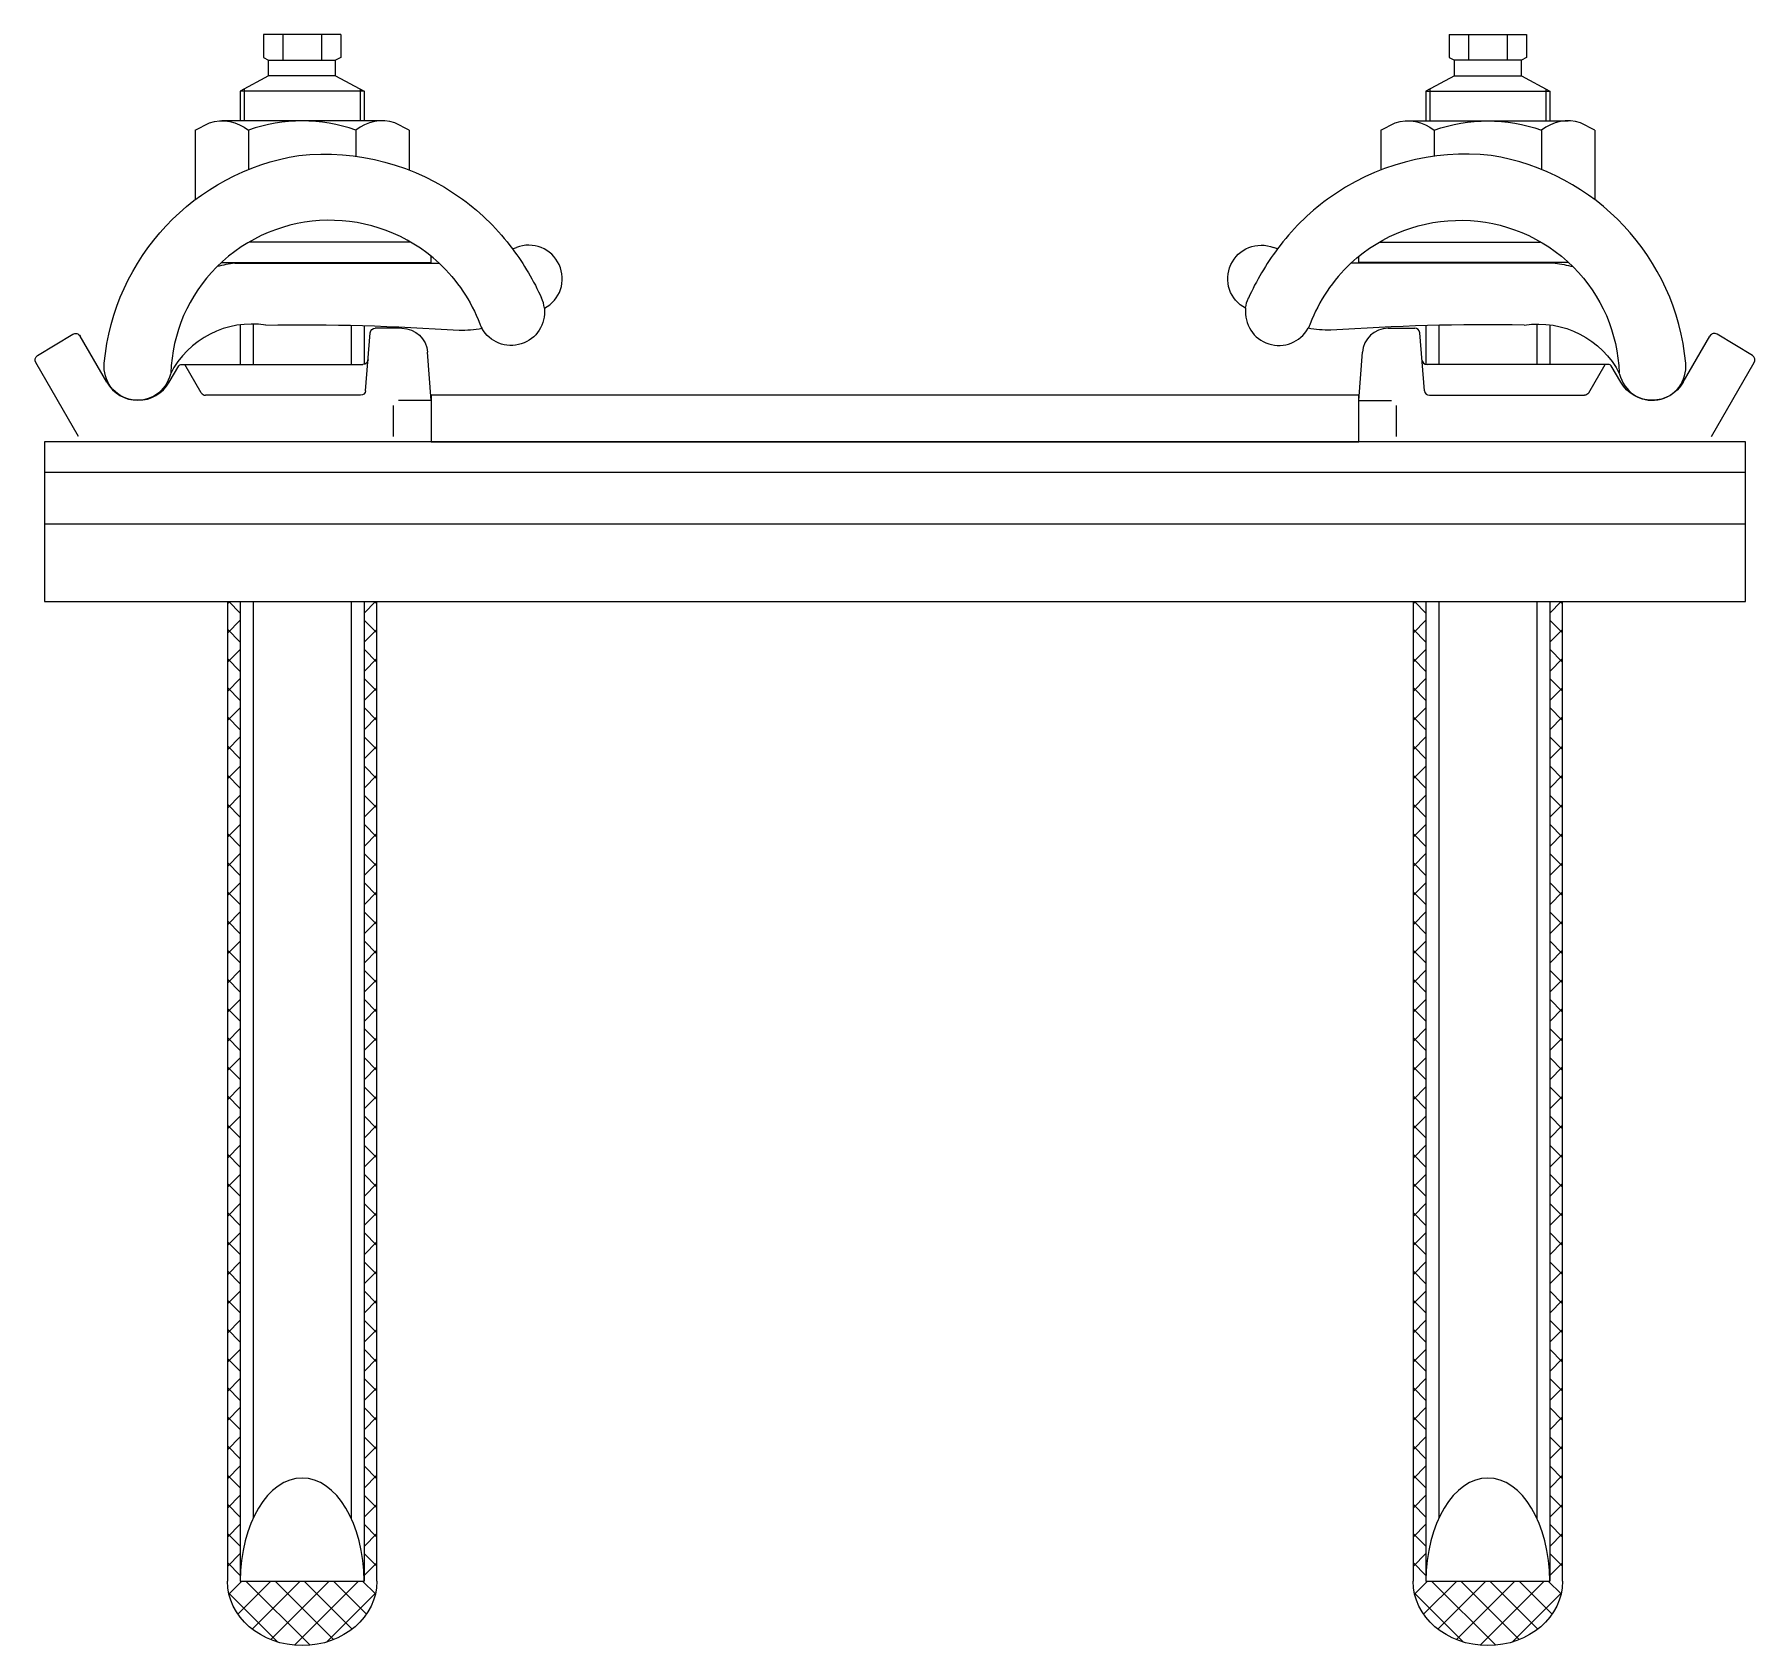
# Model space of a CAD drawing. Header units: metres. Extents: x -1 to 17, y -1 to 366.
# Drawn here: x -0.1669 to 0.1669, y 89.7575 to 90.07 of the extents above; entities that cross this region are included whole.
import ezdxf

# ---------------------------------------------------------------- set-up
doc = ezdxf.new("R2010")
doc.units = ezdxf.units.M

# ---------------------------------------------------------------- blocks, each defined once
blk = doc.blocks.new('SSB_SSB-BEVESTIGING_REPARATIEPLAAT_1-D')
for p, q in [((-0.1074944465577602, 0.06999999995231665), (-0.1225055535614491, 0.06999999995231665)), ((-0.1225055535614491, 0.06999999995231665), (-0.1225055535614491, 0.06554545449614561)), ((-0.1187527768075466, 0.06999999995231665), (-0.1187527768075466, 0.06499999995231664)), ((-0.1112472233116627, 0.06999999995231665), (-0.1112472233116627, 0.06499999995231664)), ((-0.1074944465577602, 0.06999999995231665), (-0.1074944465577602, 0.06554848367869891)), ((0.107494446438551, 0.06999999995231665), (0.1225055534422398, 0.06999999995231665)), ((0.107494446438551, 0.06999999995231665), (0.107494446438551, 0.06554848367869891)), ((0.1112472231924534, 0.06999999995231665), (0.1112472231924534, 0.06499999995231664)), ((0.1187527766883373, 0.06999999995231665), (0.1187527766883373, 0.06499999995231664)), ((0.1225055534422398, 0.06999999995231665), (0.1225055534422398, 0.06554545449614561)), ((-0.1225055535614491, 0.06554545449614561), (-0.1215000000596047, 0.06499697076976337)), ((-0.1215055535614491, 0.06499999995231664), (-0.1084944465577602, 0.06499999995231664)), ((-0.1215000000596047, 0.06199999995231665), (-0.1215000000596047, 0.06499697076976337)), ((-0.1074944465577602, 0.06554848367869891), (-0.1085000000596047, 0.06499999995231664)), ((-0.1085000000596047, 0.06199999995231665), (-0.1085000000596047, 0.06499999995231664)), ((0.107494446438551, 0.06554848367869891), (0.1084999999403954, 0.06499999995231664)), ((0.1215055534422398, 0.06499999995231664), (0.108494446438551, 0.06499999995231664)), ((0.1084999999403954, 0.06199999995231665), (0.1084999999403954, 0.06499999995231664)), ((0.1225055534422398, 0.06554545449614561), (0.1214999999403954, 0.06499697076976337)), ((0.1214999999403954, 0.06199999995231665), (0.1214999999403954, 0.06499697076976337)), ((-0.1215000000596047, 0.06199999995231665), (-0.1270000000596047, 0.05899999995231665)), ((-0.1085000000596047, 0.06199999995231665), (-0.1215000000596047, 0.06199999995231665)), ((-0.1085000000596047, 0.06199999995231665), (-0.1030000000596046, 0.05899999995231665)), ((0.1084999999403954, 0.06199999995231665), (0.1029999999403954, 0.05899999995231665)), ((0.1084999999403954, 0.06199999995231665), (0.1214999999403954, 0.06199999995231665)), ((0.1214999999403954, 0.06199999995231665), (0.1269999999403954, 0.05899999995231665)), ((-0.1030000000596046, 0.05899999995231665), (-0.1270000000596047, 0.05899999995231665)), ((-0.1032821812033653, 0.05899999995231665), (-0.1270000000596047, 0.05899999995231665)), ((-0.1270000000596047, 0.05899999995231665), (-0.1270000000596047, 0.05323256266415156)), ((-0.1262500000596047, 0.05940909086167849), (-0.1262500000596047, 0.05323256266415156)), ((-0.1037500000596046, 0.05940909086167849), (-0.1037500000596046, 0.05323256266415156)), ((-0.1030000000596046, 0.05899999995231665), (-0.1030000000596046, 0.05323256266415156)), ((0.1029999999403954, 0.05899999995231665), (0.1269999999403954, 0.05899999995231665)), ((0.1029999999403954, 0.05899999995231665), (0.1029999999403954, 0.05323256266415156)), ((0.103282181084156, 0.05899999995231665), (0.1269999999403954, 0.05899999995231665)), ((0.1037499999403954, 0.05940909086167849), (0.1037499999403954, 0.05323256266415156)), ((0.1262499999403954, 0.05940909086167849), (0.1262499999403954, 0.05323256266415156)), ((0.1269999999403954, 0.05899999995231665), (0.1269999999403954, 0.05323256266415156)), ((-0.1357845572590828, 0.05144946956932581), (-0.1329999475687742, 0.05288168889582194)), ((-0.1357845572590828, 0.05144946956932581), (-0.1357845572590828, 0.03792803162322416)), ((-0.09941148700416089, 0.05323256266415156), (-0.1305885346144438, 0.05323256266415156)), ((-0.1253922524154186, 0.05144946956932581), (-0.1253922524154186, 0.04381835404688646)), ((-0.1046076427251101, 0.05144946956932581), (-0.1046076427251101, 0.04637943072089438)), ((-0.09421533787846566, 0.05144946956932581), (-0.09699994756877423, 0.05288168889582194)), ((-0.09421533787846566, 0.05144946956932581), (-0.09421533782701591, 0.04369713100922854)), ((0.09421533775925636, 0.05144946956932581), (0.09699994744956494, 0.05288168889582194)), ((0.09421533775925636, 0.05144946956932581), (0.09421533770780662, 0.04369713100922854)), ((0.09941148688495159, 0.05323256266415156), (0.1305885344952345, 0.05323256266415156)), ((0.1046076426059008, 0.05144946956932581), (0.1046076426059008, 0.04637943072089438)), ((0.1253922522962093, 0.05144946956932581), (0.1253922522962093, 0.04381835404688646)), ((0.1357845571398735, 0.05144946956932581), (0.1329999474495649, 0.05288168889582194)), ((0.1357845571398735, 0.05144946956932581), (0.1357845571398735, 0.03792803162322416)), ((-0.09397085797844047, 0.02973256266415156), (-0.1251435080641735, 0.02973256266415156)), ((-0.07419790715189302, 0.02840604791436381), (-0.07344463177025319, 0.02866183739006556)), ((0.07419790703268372, 0.02840604791436381), (0.0734446316510439, 0.02866183739006556)), ((0.09397085785923119, 0.02973256266415156), (0.1251435079449642, 0.02973256266415156)), ((-0.1280682947844267, 0.02562265413701571), (-0.08842985813142733, 0.02562139362049384)), ((0.1280682946652174, 0.02562265413701571), (0.08842985801221803, 0.02562139362049384)), ((-0.1270000000596047, 0.01368359536806274), (-0.1270000000596047, 0.005999999973061858)), ((-0.1245000000596047, 0.01382635162575098), (-0.1245000000596047, 0.005999999973061858)), ((-0.1055000000596047, 0.01358055124677558), (-0.1055000000596047, 0.005999999892004781)), ((-0.1030000000596046, 0.01351936754003727), (-0.1030000000596046, 0.005999999892004781)), ((0.1029999999403954, 0.01351936754003727), (0.1029999999403954, 0.005999999892004781)), ((0.1054999999403954, 0.01358055124677558), (0.1054999999403954, 0.005999999892004781)), ((0.1244999999403954, 0.01382635162575098), (0.1244999999403954, 0.005999999973061858)), ((0.1269999999403954, 0.01368359536806274), (0.1269999999403954, 0.005999999973061858)), ((-0.1663150716841221, 0.007700576674938566), (-0.1594759277522564, 0.01185483182668722)), ((-0.1529173681229353, 0.002539591920376188), (-0.1580907491087914, 0.01150015063285864)), ((-0.1026819839060307, 0.0008842100024226966), (-0.1018151584357023, 0.01215294117927588)), ((-0.09563634169399739, 0.01299999995231665), (-0.1008269231498242, 0.01299999995231665)), ((0.09563634157478809, 0.01299999995231665), (0.1008269230306149, 0.01299999995231665)), ((0.1026819837868214, 0.0008842100024226966), (0.101815158316493, 0.01215294117927588)), ((0.152917368003726, 0.002539591920376188), (0.1580907489895821, 0.01150015063285864)), ((0.1663150715649128, 0.007700576674938566), (0.1594759276330471, 0.01185483182668722)), ((-0.09000000004768371, -0.0009999999880787073), (-0.09067888909876347, 0.008343985331058866)), ((0.08999999992847443, -0.0009999999880787073), (0.09067888897955419, 0.008343985331058866)), ((-0.158379337187433, -0.008000000048904622), (-0.166661943846941, 0.006345895481109983)), ((-0.1407930124819279, 0.002539591920376188), (-0.1389394824922085, 0.005750000011921293)), ((-0.1385064697951079, 0.006000000011921293), (-0.1032091891586781, 0.005999999892712003)), ((-0.1345850447654724, 0.0005000000119212927), (-0.1377604711532593, 0.005999999892712003)), ((0.1385064696758986, 0.006000000011921293), (0.1032091890394688, 0.005999999892712003)), ((0.1345850446462631, 0.0005000000119212927), (0.13776047103405, 0.005999999892712003)), ((0.1407930123627186, 0.002539591920376188), (0.1389394823729992, 0.005750000011921293)), ((0.1583793370682237, -0.008000000048904622), (0.1666619437277317, 0.006345895481109983)), ((-0.1036751979470253, -4.768335202243179e-11), (-0.13371901935637, 1.192129275295884e-11)), ((0.103675197827816, -4.768335202243179e-11), (0.1337190192371607, 1.192129275295884e-11)), ((-0.09730000005960465, -0.008000000047683352), (-0.09730000005960465, -0.002000000047683352)), ((-0.09000000006258488, -0.001000000047683352), (-0.09630000005960465, -0.001000000047683352)), ((0.0899999999433756, -0.001000000047683352), (0.09629999994039536, -0.001000000047683352)), ((0.09729999994039536, -0.008000000047683352), (0.09729999994039536, -0.002000000047683352)), ((-0.1650000000596047, -0.009000000047683353), (-0.1650000000596047, -0.04000000004768335)), ((0.1649999999403954, -0.009000000047683353), (-0.1650000000596047, -0.009000000047683353)), ((0.1649999999403954, -0.04000000004768335), (0.1649999999403954, -0.009000000047683353)), ((0.1649999999403954, -0.01500000004768335), (-0.1650000000596047, -0.01500000004768335)), ((0.1649999999403954, -0.02500000004768335), (-0.1650000000596047, -0.02500000004768335)), ((-0.1650000000596047, -0.04000000004768335), (0.1649999999403954, -0.04000000004768335)), ((-0.1295000000596047, -0.04000000004768335), (-0.1295000000596047, -0.2300000000476834)), ((-0.1295000000595988, -0.04046297660713245), (-0.1290370235001479, -0.0400000000476819)), ((-0.1270000000596076, -0.04222409461615061), (-0.129224094628077, -0.0400000000476819)), ((-0.1270000000596047, -0.04000000004768335), (-0.1270000000596047, -0.2300000000506636)), ((-0.1245000000596047, -0.04000000004768335), (-0.1245000000596047, -0.2177809347988299)), ((-0.1055000000596047, -0.04000000004768335), (-0.1055000000596047, -0.2177809347988423)), ((-0.1030000000596046, -0.04000000004768335), (-0.1030000000596046, -0.2300000000506636)), ((-0.1030000000596046, -0.04000000004768335), (-0.1030000000596046, -0.2300000000476834)), ((-0.1030000000596076, -0.04224724785460312), (-0.1007527522526856, -0.0400000000476819)), ((-0.1005000000595974, -0.04043982336869849), (-0.1009398233806147, -0.0400000000476819)), ((-0.1005000000596046, -0.2300000000476834), (-0.1005000000596046, -0.04000000004768335)), ((0.1004999999403954, -0.04000000004768335), (0.1004999999403954, -0.2300000000476834)), ((0.1004999999404012, -0.04046297660713245), (0.1009629764998521, -0.0400000000476819)), ((0.1029999999403925, -0.04222409461615061), (0.100775905371923, -0.0400000000476819)), ((0.1029999999403954, -0.04000000004768335), (0.1029999999403954, -0.2300000000506636)), ((0.1054999999403954, -0.04000000004768335), (0.1054999999403954, -0.2177809347988299)), ((0.1244999999403954, -0.04000000004768335), (0.1244999999403954, -0.2177809347988423)), ((0.1269999999403954, -0.04000000004768335), (0.1269999999403954, -0.2300000000506636)), ((0.1269999999403954, -0.04000000004768335), (0.1269999999403954, -0.2300000000476834)), ((0.1269999999403925, -0.04224724785460312), (0.1292472477473144, -0.0400000000476819)), ((0.1294999999404026, -0.04043982336869849), (0.1290601766193853, -0.0400000000476819)), ((0.1294999999403953, -0.2300000000476834), (0.1294999999403953, -0.04000000004768335)), ((-0.1295000000595101, -0.04611983085653629), (-0.1270000000596076, -0.04361983085663378)), ((-0.1270000000596076, -0.04788094886564286), (-0.1295000000595217, -0.04538094886572872)), ((-0.1005000000595086, -0.0460966776182795), (-0.1030000000596076, -0.04359667761818091)), ((-0.1030000000596076, -0.04790410210409537), (-0.1005000000595202, -0.04540410210400805)), ((0.1004999999404899, -0.04611983085653629), (0.1029999999403925, -0.04361983085663378)), ((0.1029999999403925, -0.04788094886564286), (0.1004999999404783, -0.04538094886572872)), ((0.1294999999404914, -0.0460966776182795), (0.1269999999403925, -0.04359667761818091)), ((0.1269999999403925, -0.04790410210409537), (0.1294999999404798, -0.04540410210400805)), ((-0.1295000000594213, -0.05177668510594013), (-0.1270000000596076, -0.04927668510612639)), ((-0.1005000000594198, -0.05175353186786051), (-0.1030000000596076, -0.04925353186767352)), ((0.1004999999405787, -0.05177668510594013), (0.1029999999403925, -0.04927668510612639)), ((0.1294999999405802, -0.05175353186786051), (0.1269999999403925, -0.04925353186767352)), ((-0.1270000000596076, -0.0535378031151351), (-0.1295000000594329, -0.05103780311530973)), ((-0.1030000000596076, -0.05356095635358797), (-0.1005000000594315, -0.05106095635341153)), ((0.1029999999403925, -0.0535378031151351), (0.1004999999405671, -0.05103780311530973)), ((0.1269999999403925, -0.05356095635358797), (0.1294999999405685, -0.05106095635341153)), ((-0.1295000000593325, -0.0574335393553436), (-0.1270000000596076, -0.05493353935561864)), ((-0.1270000000596076, -0.05919465736462735), (-0.1295000000593442, -0.05669465736489074)), ((-0.1005000000593325, -0.05741038611744152), (-0.1030000000596076, -0.05491038611716577)), ((-0.1030000000596076, -0.05921781060308022), (-0.1005000000593427, -0.05671781060281537)), ((0.1004999999406675, -0.0574335393553436), (0.1029999999403925, -0.05493353935561864)), ((0.1029999999403925, -0.05919465736462735), (0.1004999999406558, -0.05669465736489074)), ((0.1294999999406675, -0.05741038611744152), (0.1269999999403925, -0.05491038611716577)), ((0.1269999999403925, -0.05921781060308022), (0.1294999999406573, -0.05671781060281537)), ((-0.1295000000592438, -0.06309039360474744), (-0.1270000000596076, -0.06059039360511125)), ((-0.127000000059609, -0.06485151161411959), (-0.1295000000592554, -0.06235151161447175)), ((-0.1005000000592438, -0.06306724036702253), (-0.1030000000596076, -0.06056724036665837)), ((-0.1030000000596076, -0.06487466485257283), (-0.100500000059254, -0.06237466485221922)), ((0.1004999999407562, -0.06309039360474744), (0.1029999999403925, -0.06059039360511125)), ((0.102999999940391, -0.06485151161411959), (0.1004999999407446, -0.06235151161447175)), ((0.1294999999407563, -0.06306724036702253), (0.1269999999403925, -0.06056724036665837)), ((0.1269999999403925, -0.06487466485257283), (0.1294999999407461, -0.06237466485221922)), ((-0.129500000059155, -0.06874724785415129), (-0.127000000059609, -0.06624724785460386)), ((-0.100500000059155, -0.06872409461660355), (-0.1030000000596076, -0.06622409461615061)), ((0.100499999940845, -0.06874724785415129), (0.102999999940391, -0.06624724785460386)), ((0.129499999940845, -0.06872409461660355), (0.1269999999403925, -0.06622409461615061)), ((-0.127000000059609, -0.07050836586361148), (-0.1295000000591666, -0.06800836586405276)), ((-0.1030000000596076, -0.07053151910206507), (-0.1005000000591652, -0.06803151910162306)), ((0.102999999940391, -0.07050836586361148), (0.1004999999408334, -0.06800836586405276)), ((0.1269999999403925, -0.07053151910206507), (0.1294999999408348, -0.06803151910162306)), ((-0.1295000000590677, -0.07440410210355512), (-0.127000000059609, -0.07190410210409647)), ((-0.1005000000590662, -0.07438094886618456), (-0.1030000000596076, -0.07188094886564286)), ((0.1004999999409323, -0.07440410210355512), (0.102999999940391, -0.07190410210409647)), ((0.1294999999409338, -0.07438094886618456), (0.1269999999403925, -0.07188094886564286)), ((-0.127000000059609, -0.07616522011310371), (-0.1295000000590779, -0.07366522011363377)), ((-0.1030000000596076, -0.07618837335155731), (-0.1005000000590764, -0.0736883733510269)), ((0.102999999940391, -0.07616522011310371), (0.1004999999409221, -0.07366522011363377)), ((0.1269999999403925, -0.07618837335155731), (0.1294999999409236, -0.0736883733510269)), ((-0.1295000000589789, -0.08006095635295861), (-0.127000000059609, -0.07756095635358906)), ((-0.127000000059609, -0.08182207436259596), (-0.1295000000589906, -0.07932207436321478)), ((-0.1005000000589775, -0.08003780311576557), (-0.1030000000596076, -0.07753780311513547)), ((-0.1030000000596076, -0.08184522760104992), (-0.1005000000589891, -0.07934522760043074)), ((0.1004999999410211, -0.08006095635295861), (0.102999999940391, -0.07756095635358906)), ((0.102999999940391, -0.08182207436259596), (0.1004999999410095, -0.07932207436321478)), ((0.1294999999410225, -0.08003780311576557), (0.1269999999403925, -0.07753780311513547)), ((0.1269999999403925, -0.08184522760104992), (0.1294999999410109, -0.07934522760043074)), ((-0.1295000000588901, -0.08571781060236244), (-0.127000000059609, -0.08321781060308167)), ((-0.1005000000588887, -0.08569465736534622), (-0.1030000000596076, -0.08319465736462771)), ((0.1004999999411099, -0.08571781060236244), (0.102999999940391, -0.08321781060308167)), ((0.1294999999411113, -0.08569465736534622), (0.1269999999403925, -0.08319465736462771)), ((-0.127000000059609, -0.08747892861208821), (-0.1295000000589018, -0.0849789286127958)), ((-0.1030000000596076, -0.08750208185054217), (-0.1005000000589003, -0.08500208184983458)), ((0.102999999940391, -0.08747892861208821), (0.1004999999410982, -0.0849789286127958)), ((0.1269999999403925, -0.08750208185054217), (0.1294999999410997, -0.08500208184983458)), ((-0.1295000000588014, -0.09137466485176629), (-0.127000000059609, -0.08887466485257428)), ((-0.1005000000587999, -0.09135151161492723), (-0.1030000000596076, -0.08885151161412032)), ((0.1004999999411986, -0.09137466485176629), (0.102999999940391, -0.08887466485257428)), ((0.1294999999412001, -0.09135151161492723), (0.1269999999403925, -0.08885151161412032)), ((-0.127000000059609, -0.09313578286158045), (-0.129500000058813, -0.0906357828623768)), ((-0.1030000000596076, -0.09315893610003441), (-0.1005000000588116, -0.09065893609923806)), ((0.102999999940391, -0.09313578286158045), (0.100499999941187, -0.0906357828623768)), ((0.1269999999403925, -0.09315893610003441), (0.1294999999411884, -0.09065893609923806)), ((-0.1295000000587126, -0.09703151910116976), (-0.127000000059609, -0.09453151910206653)), ((-0.127000000059609, -0.0987926371110727), (-0.1295000000587243, -0.09629263711195818)), ((-0.1005000000587112, -0.09700836586450824), (-0.1030000000596076, -0.09450836586361257)), ((-0.1030000000596076, -0.09881579034952702), (-0.1005000000587228, -0.0963157903486419)), ((0.1004999999412874, -0.09703151910116976), (0.102999999940391, -0.09453151910206653)), ((0.102999999940391, -0.0987926371110727), (0.1004999999412757, -0.09629263711195818)), ((0.1294999999412889, -0.09700836586450824), (0.1269999999403925, -0.09450836586361257)), ((0.1269999999403925, -0.09881579034952702), (0.1294999999412772, -0.0963157903486419)), ((-0.1295000000586239, -0.1026883733505736), (-0.127000000059609, -0.1001883733515591)), ((-0.127000000059609, -0.1044494913605649), (-0.1295000000586355, -0.1019494913615392)), ((-0.1005000000586238, -0.1026652201140893), (-0.1030000000596076, -0.1001652201131048)), ((-0.1030000000596076, -0.1044726445990193), (-0.100500000058634, -0.1019726445980457)), ((0.1004999999413762, -0.1026883733505736), (0.102999999940391, -0.1001883733515591)), ((0.102999999940391, -0.1044494913605649), (0.1004999999413645, -0.1019494913615392)), ((0.1294999999413761, -0.1026652201140893), (0.1269999999403925, -0.1001652201131048)), ((0.1269999999403925, -0.1044726445990193), (0.129499999941366, -0.1019726445980457)), ((-0.1295000000585351, -0.1083452275999774), (-0.127000000059609, -0.1058452276010517)), ((-0.1005000000585351, -0.1083220743636703), (-0.1030000000596076, -0.1058220743625974)), ((0.1004999999414649, -0.1083452275999774), (0.102999999940391, -0.1058452276010517)), ((0.1294999999414649, -0.1083220743636703), (0.1269999999403925, -0.1058220743625974)), ((-0.127000000059609, -0.1101063456100572), (-0.1295000000585467, -0.1076063456111198)), ((-0.1030000000596076, -0.1101294988485115), (-0.1005000000585453, -0.1076294988474496)), ((0.102999999940391, -0.1101063456100572), (0.1004999999414533, -0.1076063456111198)), ((0.1269999999403925, -0.1101294988485115), (0.1294999999414548, -0.1076294988474496)), ((-0.1295000000584463, -0.1140020818493809), (-0.1270000000596105, -0.1115020818505443)), ((-0.1270000000596105, -0.1157631998595494), (-0.129500000058458, -0.1132631998607012)), ((-0.1005000000584463, -0.1139789286132513), (-0.1030000000596076, -0.1114789286120897)), ((-0.1030000000596076, -0.1157863530980041), (-0.1005000000584565, -0.1132863530968534)), ((0.1004999999415537, -0.1140020818493809), (0.1029999999403895, -0.1115020818505443)), ((0.1029999999403895, -0.1157631998595494), (0.100499999941542, -0.1132631998607012)), ((0.1294999999415537, -0.1139789286132513), (0.1269999999403925, -0.1114789286120897)), ((0.1269999999403925, -0.1157863530980041), (0.1294999999415435, -0.1132863530968534)), ((-0.1295000000583575, -0.1196589360987848), (-0.1270000000596105, -0.117158936100037)), ((-0.1270000000596105, -0.1214200541090413), (-0.1295000000583692, -0.1189200541102822)), ((-0.1005000000583575, -0.1196357828628323), (-0.1030000000596076, -0.1171357828615819)), ((-0.1030000000596076, -0.1214432073474964), (-0.1005000000583677, -0.1189432073462573)), ((0.1004999999416425, -0.1196589360987848), (0.1029999999403895, -0.117158936100037)), ((0.1029999999403895, -0.1214200541090413), (0.1004999999416308, -0.1189200541102822)), ((0.1294999999416425, -0.1196357828628323), (0.1269999999403925, -0.1171357828615819)), ((0.1269999999403925, -0.1214432073474964), (0.1294999999416323, -0.1189432073462573)), ((-0.1295000000582688, -0.1253157903481886), (-0.1270000000596105, -0.1228157903495296)), ((-0.1005000000582688, -0.1252926371124133), (-0.1030000000596076, -0.1227926371110745)), ((0.1004999999417312, -0.1253157903481886), (0.1029999999403895, -0.1228157903495296)), ((0.1294999999417312, -0.1252926371124133), (0.1269999999403925, -0.1227926371110745)), ((-0.1270000000596105, -0.1270769083585336), (-0.1295000000582804, -0.1245769083598632)), ((-0.1030000000596076, -0.127100061596989), (-0.100500000058279, -0.1246000615956607)), ((0.1029999999403895, -0.1270769083585336), (0.1004999999417196, -0.1245769083598632)), ((0.1269999999403925, -0.127100061596989), (0.129499999941721, -0.1246000615956607)), ((-0.12950000005818, -0.1309726445975924), (-0.1270000000596105, -0.1284726445990222)), ((-0.10050000005818, -0.1309494913619943), (-0.1030000000596076, -0.1284494913605668)), ((0.10049999994182, -0.1309726445975924), (0.1029999999403895, -0.1284726445990222)), ((0.12949999994182, -0.1309494913619943), (0.1269999999403925, -0.1284494913605668)), ((-0.1270000000596105, -0.1327337626080258), (-0.1295000000581916, -0.1302337626094442)), ((-0.1030000000596076, -0.1327569158464812), (-0.1005000000581917, -0.1302569158450646)), ((0.1029999999403895, -0.1327337626080258), (0.1004999999418083, -0.1302337626094442)), ((0.1269999999403925, -0.1327569158464812), (0.1294999999418084, -0.1302569158450646)), ((-0.1295000000580913, -0.1366294988469959), (-0.1270000000596105, -0.1341294988485144)), ((-0.1270000000596105, -0.1383906168575181), (-0.1295000000581029, -0.1358906168590253)), ((-0.1005000000580912, -0.1366063456115753), (-0.1030000000596076, -0.1341063456100594)), ((-0.1030000000596076, -0.1384137700959735), (-0.1005000000581029, -0.1359137700944684)), ((0.1004999999419088, -0.1366294988469959), (0.1029999999403895, -0.1341294988485144)), ((0.1029999999403895, -0.1383906168575181), (0.1004999999418971, -0.1358906168590253)), ((0.1294999999419087, -0.1366063456115753), (0.1269999999403925, -0.1341063456100594)), ((0.1269999999403925, -0.1384137700959735), (0.1294999999418971, -0.1359137700944684)), ((-0.1295000000580039, -0.1422863530963998), (-0.1270000000596105, -0.139786353098007)), ((-0.1005000000580025, -0.1422631998611563), (-0.1030000000596076, -0.1397631998595516)), ((0.1004999999419961, -0.1422863530963998), (0.1029999999403895, -0.139786353098007)), ((0.1294999999419975, -0.1422631998611563), (0.1269999999403925, -0.1397631998595516)), ((-0.1270000000596105, -0.1440474711070103), (-0.1295000000580141, -0.1415474711086063)), ((-0.1030000000596076, -0.1440706243454661), (-0.1005000000580141, -0.1415706243438723)), ((0.1029999999403895, -0.1440474711070103), (0.1004999999419859, -0.1415474711086063)), ((0.1269999999403925, -0.1440706243454661), (0.1294999999419859, -0.1415706243438723)), ((-0.1295000000579152, -0.1479432073458036), (-0.1270000000596105, -0.1454432073474996)), ((-0.1005000000579137, -0.1479200541107373), (-0.1030000000596076, -0.1454200541090439)), ((0.1004999999420848, -0.1479432073458036), (0.1029999999403895, -0.1454432073474996)), ((0.1294999999420863, -0.1479200541107373), (0.1269999999403925, -0.1454200541090439)), ((-0.1270000000596105, -0.1497043253565025), (-0.1295000000579268, -0.1472043253581873)), ((-0.1030000000596076, -0.1497274785949583), (-0.1005000000579254, -0.1472274785932761)), ((0.1029999999403895, -0.1497043253565025), (0.1004999999420732, -0.1472043253581873)), ((0.1269999999403925, -0.1497274785949583), (0.1294999999420746, -0.1472274785932761)), ((-0.1295000000578264, -0.1536000615952071), (-0.1270000000596105, -0.1511000615969922)), ((-0.1270000000596105, -0.1553611796059948), (-0.129500000057838, -0.1528611796077683)), ((-0.1005000000578264, -0.153576908360318), (-0.1030000000596076, -0.1510769083585365)), ((-0.1030000000596076, -0.1553843328444509), (-0.1005000000578366, -0.1528843328426799)), ((0.1004999999421736, -0.1536000615952071), (0.1029999999403895, -0.1511000615969922)), ((0.1029999999403895, -0.1553611796059948), (0.100499999942162, -0.1528611796077683)), ((0.1294999999421736, -0.153576908360318), (0.1269999999403925, -0.1510769083585365)), ((0.1269999999403925, -0.1553843328444509), (0.1294999999421634, -0.1528843328426799)), ((-0.1295000000577377, -0.1592569158446109), (-0.1270000000596105, -0.1567569158464849)), ((-0.1005000000577376, -0.159233762609899), (-0.1030000000596076, -0.1567337626080287)), ((0.1004999999422624, -0.1592569158446109), (0.1029999999403895, -0.1567569158464849)), ((0.1294999999422624, -0.159233762609899), (0.1269999999403925, -0.1567337626080287)), ((-0.1270000000596119, -0.161018033855487), (-0.1295000000577493, -0.1585180338573493)), ((-0.1030000000596076, -0.1610411870939432), (-0.1005000000577478, -0.1585411870920834)), ((0.1029999999403881, -0.161018033855487), (0.1004999999422507, -0.1585180338573493)), ((0.1269999999403925, -0.1610411870939432), (0.1294999999422522, -0.1585411870920834)), ((-0.1295000000576489, -0.1649137700940148), (-0.1270000000596119, -0.1624137700959775)), ((-0.1005000000576489, -0.16489061685948), (-0.1030000000596076, -0.162390616857521)), ((0.1004999999423511, -0.1649137700940148), (0.1029999999403881, -0.1624137700959775)), ((0.1294999999423511, -0.16489061685948), (0.1269999999403925, -0.162390616857521)), ((-0.1270000000596119, -0.1666748881049793), (-0.1295000000576605, -0.1641748881069303)), ((-0.1030000000596076, -0.1666980413434354), (-0.1005000000576591, -0.1641980413414873)), ((0.1029999999403881, -0.1666748881049793), (0.1004999999423395, -0.1641748881069303)), ((0.1269999999403925, -0.1666980413434354), (0.129499999942341, -0.1641980413414873)), ((-0.1295000000575601, -0.1705706243434186), (-0.1270000000596119, -0.1680706243454701)), ((-0.1270000000596119, -0.1723317423544715), (-0.1295000000575718, -0.1698317423565113)), ((-0.1005000000575601, -0.170547471109061), (-0.1030000000596076, -0.1680474711070136)), ((-0.1030000000596076, -0.172354895592928), (-0.1005000000575703, -0.1698548955908911)), ((0.1004999999424399, -0.1705706243434186), (0.1029999999403881, -0.1680706243454701)), ((0.1029999999403881, -0.1723317423544715), (0.1004999999424283, -0.1698317423565113)), ((0.1294999999424399, -0.170547471109061), (0.1269999999403925, -0.1680474711070136)), ((0.1269999999403925, -0.172354895592928), (0.1294999999424297, -0.1698548955908911)), ((-0.1295000000574713, -0.1762274785928221), (-0.1270000000596119, -0.1737274785949623)), ((-0.1270000000596119, -0.1779885966039634), (-0.129500000057483, -0.1754885966060923)), ((-0.1005000000574713, -0.176204325358642), (-0.1030000000596076, -0.1737043253565058)), ((-0.1030000000596076, -0.1780117498424203), (-0.1005000000574815, -0.1755117498402949)), ((0.1004999999425287, -0.1762274785928221), (0.1029999999403881, -0.1737274785949623)), ((0.1029999999403881, -0.1779885966039634), (0.100499999942517, -0.1754885966060923)), ((0.1294999999425287, -0.176204325358642), (0.1269999999403925, -0.1737043253565058)), ((0.1269999999403925, -0.1780117498424203), (0.1294999999425185, -0.1755117498402949)), ((-0.1295000000573826, -0.1818843328422259), (-0.1270000000596119, -0.1793843328444549)), ((-0.1005000000573826, -0.181861179608223), (-0.1030000000596076, -0.1793611796059984)), ((0.1004999999426174, -0.1818843328422259), (0.1029999999403881, -0.1793843328444549)), ((0.1294999999426174, -0.181861179608223), (0.1269999999403925, -0.1793611796059984)), ((-0.1270000000596119, -0.1836454508534556), (-0.1295000000573942, -0.1811454508556734)), ((-0.1030000000596076, -0.1836686040919125), (-0.1005000000573942, -0.1811686040896988)), ((0.1029999999403881, -0.1836454508534556), (0.1004999999426058, -0.1811454508556734)), ((0.1269999999403925, -0.1836686040919125), (0.1294999999426058, -0.1811686040896988)), ((-0.1295000000572938, -0.1875411870916298), (-0.1270000000596119, -0.1850411870939475)), ((-0.1270000000596119, -0.1893023051029479), (-0.1295000000573054, -0.1868023051052544)), ((-0.1005000000572938, -0.1875180338578041), (-0.1030000000596076, -0.1850180338554906)), ((-0.1030000000596076, -0.1893254583414051), (-0.1005000000573054, -0.1868254583391026)), ((0.1004999999427062, -0.1875411870916298), (0.1029999999403881, -0.1850411870939475)), ((0.1029999999403881, -0.1893023051029479), (0.1004999999426946, -0.1868023051052544)), ((0.1294999999427062, -0.1875180338578041), (0.1269999999403925, -0.1850180338554906)), ((0.1269999999403925, -0.1893254583414051), (0.1294999999426946, -0.1868254583391026)), ((-0.1295000000572051, -0.1931980413410332), (-0.1270000000596119, -0.1906980413434402)), ((-0.1270000000596119, -0.1949591593524401), (-0.1295000000572167, -0.1924591593548354)), ((-0.100500000057205, -0.1931748881073851), (-0.1030000000596076, -0.1906748881049829)), ((-0.1030000000596076, -0.1949823125908973), (-0.1005000000572167, -0.1924823125885061)), ((0.100499999942795, -0.1931980413410332), (0.1029999999403881, -0.1906980413434402)), ((0.1029999999403881, -0.1949591593524401), (0.1004999999427833, -0.1924591593548354)), ((0.129499999942795, -0.1931748881073851), (0.1269999999403925, -0.1906748881049829)), ((0.1269999999403925, -0.1949823125908973), (0.1294999999427833, -0.1924823125885061)), ((-0.1295000000571163, -0.1988548955904371), (-0.1270000000596119, -0.1963548955929327)), ((-0.1005000000571163, -0.1988317423569661), (-0.1030000000596076, -0.1963317423544755)), ((0.1004999999428837, -0.1988548955904371), (0.1029999999403881, -0.1963548955929327)), ((0.1294999999428837, -0.1988317423569661), (0.1269999999403925, -0.1963317423544755)), ((-0.1270000000596119, -0.2006160136019324), (-0.1295000000571279, -0.1981160136044164)), ((-0.1030000000596076, -0.2006391668403896), (-0.1005000000571279, -0.1981391668379099)), ((0.1029999999403881, -0.2006160136019324), (0.1004999999428721, -0.1981160136044164)), ((0.1269999999403925, -0.2006391668403896), (0.1294999999428721, -0.1981391668379099)), ((-0.1295000000570275, -0.2045117498398409), (-0.1270000000596119, -0.2020117498424253)), ((-0.100500000057029, -0.2044885966065471), (-0.1030000000596076, -0.2019885966039678)), ((0.1004999999429725, -0.2045117498398409), (0.1029999999403881, -0.2020117498424253)), ((0.129499999942971, -0.2044885966065471), (0.1269999999403925, -0.2019885966039678)), ((-0.1270000000596119, -0.2062728678514246), (-0.1295000000570392, -0.2037728678539974)), ((-0.1030000000596076, -0.2062960210898822), (-0.1005000000570391, -0.2037960210873138)), ((0.1029999999403881, -0.2062728678514246), (0.1004999999429609, -0.2037728678539974)), ((0.1269999999403925, -0.2062960210898822), (0.1294999999429609, -0.2037960210873138)), ((-0.1295000000569402, -0.2101686040892448), (-0.1270000000596134, -0.2076686040919176)), ((-0.1270000000596134, -0.2119297221009168), (-0.1295000000569518, -0.2094297221035784)), ((-0.1005000000569402, -0.2101454508561281), (-0.1030000000596076, -0.20764545085346)), ((-0.1030000000596076, -0.2119528753393745), (-0.1005000000569504, -0.2094528753367176)), ((0.1004999999430598, -0.2101686040892448), (0.1029999999403866, -0.2076686040919176)), ((0.1029999999403866, -0.2119297221009168), (0.1004999999430482, -0.2094297221035784)), ((0.1294999999430598, -0.2101454508561281), (0.1269999999403925, -0.20764545085346)), ((0.1269999999403925, -0.2119528753393745), (0.1294999999430496, -0.2094528753367176)), ((-0.1295000000568514, -0.2158254583386482), (-0.1270000000596134, -0.2133254583414102)), ((-0.1005000000568514, -0.2158023051057087), (-0.1030000000596076, -0.2133023051029526)), ((0.1004999999431486, -0.2158254583386482), (0.1029999999403866, -0.2133254583414102)), ((0.1294999999431486, -0.2158023051057087), (0.1269999999403925, -0.2133023051029526)), ((-0.1270000000596134, -0.2175865763504091), (-0.1295000000568631, -0.2150865763531594)), ((-0.1030000000596076, -0.2176097295888671), (-0.1005000000568616, -0.2151097295861215)), ((0.1029999999403866, -0.2175865763504091), (0.1004999999431369, -0.2150865763531594)), ((0.1269999999403925, -0.2176097295888671), (0.1294999999431384, -0.2151097295861215)), ((-0.1295000000567627, -0.2214823125880521), (-0.1270000000596134, -0.2189823125909028)), ((-0.1005000000567627, -0.2214591593552898), (-0.1030000000596076, -0.2189591593524448)), ((0.1004999999432374, -0.2214823125880521), (0.1029999999403866, -0.2189823125909028)), ((0.1294999999432374, -0.2214591593552898), (0.1269999999403925, -0.2189591593524448)), ((-0.1270000000596134, -0.2232434305999013), (-0.1295000000567743, -0.2207434306027404)), ((-0.1030000000596076, -0.2232665838383593), (-0.1005000000567728, -0.2207665838355253)), ((0.1029999999403866, -0.2232434305999013), (0.1004999999432257, -0.2207434306027404)), ((0.1269999999403925, -0.2232665838383593), (0.1294999999432272, -0.2207665838355253)), ((-0.1295000000566739, -0.2271391668374559), (-0.1270000000596134, -0.2246391668403954)), ((-0.1270000000596134, -0.2289002848493932), (-0.1295000000566855, -0.2264002848523214)), ((-0.1005000000566739, -0.2271160136048708), (-0.1030000000596076, -0.2246160136019371)), ((-0.1030000000596076, -0.2289234380878515), (-0.1005000000566855, -0.2264234380849288)), ((0.1004999999433261, -0.2271391668374559), (0.1029999999403866, -0.2246391668403954)), ((0.1029999999403866, -0.2289002848493932), (0.1004999999433145, -0.2264002848523214)), ((0.1294999999433261, -0.2271160136048708), (0.1269999999403925, -0.2246160136019371)), ((0.1269999999403925, -0.2289234380878515), (0.1294999999433145, -0.2264234380849288)), ((-0.1292064541823565, -0.2325024752126316), (-0.126703979017408, -0.2300000000476823)), ((-0.1274519506400873, -0.2364048259198542), (-0.1210471247679147, -0.2300000000476823)), ((-0.127000000059609, -0.2300000000476834), (-0.1030000000596061, -0.2300000000476834)), ((-0.1134700608807834, -0.2424302240282228), (-0.1259002848613251, -0.2300000000476823)), ((-0.1246895434776292, -0.2392992730068891), (-0.1153902705184228, -0.2300000000476823)), ((-0.1210810393662323, -0.2413476231449844), (-0.1097334162689309, -0.2300000000476823)), ((-0.1089024098266571, -0.2413410208328573), (-0.1202434306118317, -0.2300000000476823)), ((-0.116508713869458, -0.242432151897702), (-0.1040765620194376, -0.2300000000476823)), ((-0.1052974147246627, -0.2392891616853598), (-0.1145865763623398, -0.2300000000476823)), ((-0.1025385872655403, -0.23639113489499), (-0.108929722112848, -0.2300000000476823)), ((-0.1007891235049378, -0.2324837444060991), (-0.1032728678633546, -0.2300000000476823)), ((0.1007935458176435, -0.2325024752126316), (0.103296020982592, -0.2300000000476823)), ((0.1025480493599127, -0.2364048259198542), (0.1089528752320854, -0.2300000000476823)), ((0.102999999940391, -0.2300000000476834), (0.1269999999403939, -0.2300000000476834)), ((0.1165299391192166, -0.2424302240282228), (0.104099715138675, -0.2300000000476823)), ((0.1053104565223708, -0.2392992730068891), (0.1146097294815772, -0.2300000000476823)), ((0.1089189606337677, -0.2413476231449844), (0.1202665837310691, -0.2300000000476823)), ((0.1210975901733429, -0.2413410208328573), (0.1097565693881683, -0.2300000000476823)), ((0.113491286130542, -0.242432151897702), (0.1259234379805625, -0.2300000000476823)), ((0.1247025852753373, -0.2392891616853598), (0.1154134236376602, -0.2300000000476823)), ((0.1274614127344597, -0.23639113489499), (0.1210702778871521, -0.2300000000476823)), ((0.1292108764950623, -0.2324837444060991), (0.1267271321366454, -0.2300000000476823)), ((-0.1197455407940317, -0.2418115983644668), (-0.1292511222756759, -0.2323060168828237)), ((-0.110221395263022, -0.2418016875407579), (-0.1007553772709653, -0.2323356695487011)), ((0.1102544592059683, -0.2418115983644668), (0.1007488777243241, -0.2323060168828237)), ((0.119778604736978, -0.2418016875407579), (0.1292446227290348, -0.2323356695487011))]:
    blk.add_line(p, q)
at = {"flags": 128}
for points in [[(-0.1533759490361816, 0.006234430309199891, -0.3433214453731324), (-0.1156121306650457, 0.04651719095946392, -0.1873443456574866), (-0.08387212996644923, 0.03802728149868173)], [(0.1533759489169723, 0.006234430309199891, 0.3433214453731324), (0.1156121305458364, 0.04651719095946392, 0.1873443456574866), (0.08387212984723993, 0.03802728149868173)]]:
    blk.add_lwpolyline(points, format="xyb", dxfattribs=at)
for points in [[(-0.130564506197389, 0.02573256266415156), (-0.08999994756877423, 0.02573256266415156), (-0.08999994756877423, 0.02698812956014917)], [(0.1305645060781797, 0.02573256266415156), (0.08999994744956494, 0.02573256266415156), (0.08999994744956494, 0.02698812956014917)]]:
    blk.add_lwpolyline(points, dxfattribs=at)
for points in [[(-0.1026821560591459, 0.0008839405894283119), (-0.1026821560591459, 0.0008839405894283119)], [(-0.1026819839060307, 0.0008842100024226966), (-0.1026819839060307, 0.0008842100024226966)], [(-0.1026819839060307, 0.0008842100024226966), (-0.1026819839060307, 0.0008842100024226966), (-0.1026819839060307, 0.0008842100024226966)], [(-0.09000000000000001, -0.009000000000000001), (0.09000000000000001, -0.009000000000000001), (0.09000000000000001, 0), (-0.09000000000000001, 0)], [(0.1026819837868214, 0.0008842100024226966), (0.1026819837868214, 0.0008842100024226966)], [(0.1026819837868214, 0.0008842100024226966), (0.1026819837868214, 0.0008842100024226966), (0.1026819837868214, 0.0008842100024226966)], [(0.1026821559399366, 0.0008839405894283119), (0.1026821559399366, 0.0008839405894283119)]]:
    blk.add_lwpolyline(points, close=True, dxfattribs=at)
at = {"extrusion": (0, 0, -1)}
for centre, radius, start, end in [((0.130588404840231, 0.04476990282833613), 0.008462659840361236, 73.44337866843757, 127.8799744441094), ((-0.09941149017810821, 0.04476990282833613), 0.008462659840361242, 73.44337866843757, 127.8799744441094), ((-0.1149999474436045, 0.02205656290352381), 0.03117599973148227, 70.52818497005342, 109.4718150442085), ((0.1106737805426121, 0.001403651300073034), 0.04538302284479481, 126.1971527621319, 143.4881564049205), ((-0.1096277130030881, 0.002809779730681112), 0.03114030803431225, 47.1000064088785, 134.8463586503978), ((0.1166406246066093, -0.003133441367745036), 0.05287838546013835, 143.3836935569248, 155.4482275507005), ((-0.07104539009630681, 0.0226208407849077), 0.006500000000000001, 297.8500573800156, 111.6609910097334), ((0.109557183021307, 0.00293580032885111), 0.03099999999994367, 132.9630531738561, 159.3672160037223), ((-0.1236850226700306, -0.006960696646570796), 0.03287556536896015, 97.64494560735731, 103.7590536693368), ((-0.1100980864226818, 0.003420199522376424), 0.03037596383203372, 135.0292809915785, 178.2744660973736), ((0.07446936133801937, 0.01616807067990339), 0.006499999999999999, 173.7628747511664, 330.7959603184994), ((-0.07446936121881008, 0.01616807067990339), 0.006499999999999999, 6.237125248836851, 24.9307752548086), ((0.11487241717875, -0.4204878623276945), 0.4341695865277904, 89.05332803957205, 94.00536692846096), ((-0.07446936121881008, 0.01616807067990339), 0.006499999999999999, 200.5211822390239, 209.2040396815006), ((-0.124739860957861, -0.003934951254725092), 0.01776292243184419, 81.27601340308584, 153.0195106253077), ((0.1589567745149136, 0.01100015063285864), 0.001, 58.72453101185074, 150.0000001955585), ((0.1008269231498242, 0.01199999995231665), 0.001, 8.797413627888051, 90), ((0.09566704897284509, 0.008000094246864682), 0.005, 90.35188160734343, 176.0561849423871), ((-0.08454488128125667, 0.03862127008438147), 0.026, 269.9984224161238, 279.7470106275213), ((0.1657959184467793, 0.006845895481109983), 0.0009999999999999996, 329.9999999815948, 58.72453042160508), ((0.1032092657119036, 0.006999999892712004), 0.001, 186.64919024925, 270), ((0.1469129710048437, 0.005541671356559164), 0.006499999999999998, 192.598947029875, 6.118106825685525), ((0.1385064697951079, 0.005500000011921293), 0.0004999999999999995, 30.00000044529202, 90.00000017631126), ((0.1036752576261759, 0.000999999952316648), 0.001, 186.64919024925, 270), ((-0.1337190192371607, 0.001000000011921293), 0.0009999999999999996, 209.9999998049618, 270.0000002194236), ((-0.1468551901757717, 0.006039591920376188), 0.007000000000000003, 209.9999999879133, 329.9999997958907)]:
    blk.add_arc(centre, radius, start, end, dxfattribs=at)
for centre, radius, start, end in [((-0.1149999475628138, 0.02205656290352381), 0.03117599973148227, 70.52818497005342, 109.4718150442085), ((-0.09941149029731751, 0.04476990282833613), 0.00846265984036124, 73.44337866843759, 127.8799744441094), ((0.1305884047210217, 0.04476990282833613), 0.008462659840361236, 73.44337866843757, 127.8799744441094), ((0.1106737804234028, 0.001403651300073034), 0.04538302284479481, 126.1971527621319, 143.4881564049205), ((-0.1096277131222974, 0.002809779730681112), 0.03114030803431225, 47.10000640887849, 134.8463586503978), ((-0.07104539021551609, 0.0226208407849077), 0.006500000000000001, 297.8500573800156, 111.6609910097334), ((0.1166406244874001, -0.003133441367745036), 0.05287838546013835, 143.3836935569248, 155.4482275507005), ((-0.1100980865418911, 0.003420199522376424), 0.03037596383203372, 135.0292809915785, 178.2744660973736), ((-0.1236850227892399, -0.006960696646570796), 0.03287556536896015, 97.64494560735731, 103.7590536693368), ((0.1095571829020977, 0.00293580032885111), 0.03099999999994367, 132.9630531738561, 159.3672160037223), ((-0.07446936133801937, 0.01616807067990339), 0.006499999999999999, 6.237125248836851, 24.9307752548086), ((0.07446936121881008, 0.01616807067990339), 0.006499999999999999, 173.7628747511664, 330.7959603184994), ((-0.1247398610770702, -0.003934951254725092), 0.01776292243184419, 81.27601340308584, 153.0195106253077), ((-0.07446936133801937, 0.01616807067990339), 0.006499999999999999, 200.5211822390239, 209.2040396815006), ((0.1148724170595408, -0.4204878623276945), 0.4341695865277904, 89.05332803957205, 94.00536692846096), ((-0.08454488140046597, 0.03862127008438147), 0.026, 269.9984224161238, 279.7470106275213), ((0.09566704885363579, 0.008000094246864682), 0.005, 90.35188160734343, 176.0561849423871), ((0.1008269230306149, 0.01199999995231665), 0.001, 8.797413627888051, 90), ((0.1589567743957043, 0.01100015063285864), 0.001, 58.72453101185074, 150.0000001955585), ((0.1032092655926943, 0.006999999892712004), 0.001, 186.64919024925, 270), ((0.16579591832757, 0.006845895481109983), 0.0009999999999999996, 329.9999999815948, 58.72453042160508), ((0.1385064696758986, 0.005500000011921293), 0.0004999999999999995, 30.00000044529202, 90.00000017631126), ((0.1469129708856344, 0.005541671356559164), 0.006499999999999998, 192.598947029875, 6.118106825685525), ((-0.146855190294981, 0.006039591920376188), 0.007000000000000003, 209.9999999879133, 329.9999997958907), ((-0.13371901935637, 0.001000000011921293), 0.0009999999999999996, 209.9999998049618, 270.0000002194236), ((0.1036752575069666, 0.000999999952316648), 0.001, 186.64919024925, 270)]:
    blk.add_arc(centre, radius, start, end)
for centre in [(-0.1150000000596076, -0.2300000000476834), (0.1149999999403924, -0.2300000000476834)]:
    blk.add_ellipse(centre, major_axis=(0, -0.01999999999999978), ratio=0.6000000000000463, start_param=1.570796326794897, end_param=4.71238898038469)
for centre in [(-0.1150000000566273, -0.2300000000447031), (0.1149999999433727, -0.2300000000447031)]:
    blk.add_ellipse(centre, major_axis=(0.0145, 0), ratio=0.8620689655172413, start_param=0, end_param=3.141592653589793, dxfattribs=at)

msp = doc.modelspace()

# ---------------------------------------------------------------- block references
msp.add_blockref('SSB_SSB-BEVESTIGING_REPARATIEPLAAT_1-D', (0, 90))

doc.saveas('drawing.dxf')
